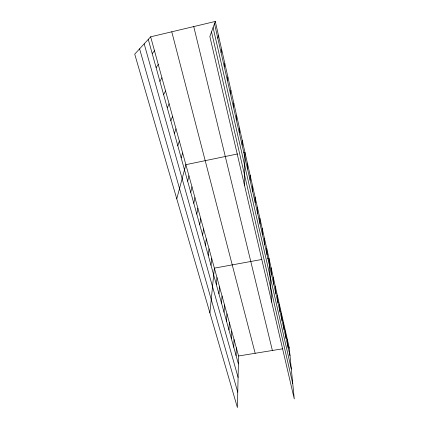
<?xml version="1.0" encoding="UTF-8"?>
<svg xmlns="http://www.w3.org/2000/svg" width="429" height="429" viewBox="0 0 429 429"><rect width="100%" height="100%" fill="white"/><g stroke="black" fill="none" stroke-linecap="round" stroke-linejoin="round"><path stroke-width="0.64" d="M247.549 168.999L247.56 163.846M244.498 185.28L244.97 152.418L243.742 152.676M150.643 36.819L238.572 355.984L237.409 407.55L134.727 54.129L150.643 36.819L215.299 21.45L289.226 347.747L294.273 398.949L209.845 36.503L215.299 21.45M236.095 355.63L236.315 347.801M242.122 145.152L242.256 140.428M233.762 347.227L234.03 339.495M231.392 338.696L231.703 331.059M239.291 132.706L239.489 128.212M228.984 330.024L229.343 322.495M226.539 321.214L226.946 313.792M236.4 120.013L236.663 115.76M224.051 312.264L224.512 304.955M221.525 303.164L222.04 295.972M218.956 293.919L219.525 286.851M233.456 107.068L233.789 103.067M216.345 284.518L216.972 277.579M209.899 312.859L214.377 268.152L261.787 259.475M230.453 93.865L230.861 90.128M210.993 265.245L211.733 258.574M208.247 255.362L209.052 248.831M205.459 245.313L206.322 238.932M227.386 80.395L227.869 76.936M202.617 235.087L203.55 228.861M199.726 224.683L200.729 218.618M224.26 66.651L224.817 63.476M196.788 214.098L197.86 208.199M193.795 203.319L194.938 197.603M190.749 192.353L191.967 186.819M221.069 52.622L221.707 49.748M187.65 181.188L188.942 175.842M176.769 198.831L185.864 164.672L237.575 153.952M217.814 38.304L218.538 35.741M181.183 157.893L182.636 152.955M177.804 145.731L179.349 141.012M174.362 133.339L175.997 128.85M170.855 120.705L172.581 116.452M167.278 107.818L169.101 103.818M163.626 94.68L165.556 90.943M159.904 81.274L161.937 77.81M156.108 67.6L158.247 64.414M152.231 53.641L154.483 50.756M267.632 258.408L268.929 258.167L271.723 302.15M238.572 355.984L282.738 348.798M287.929 347.957L289.226 347.747M139.586 48.847L237.752 392.208M144.176 43.855L238.09 377.397M148.273 39.398L238.39 363.905M171.772 31.794L255.164 353.287M193.752 26.571L272.383 350.482M211.513 31.902L292.766 383.698M213.084 27.558L291.318 368.994M214.489 23.686L289.999 355.603M287.339 339.409L288.084 347.168M285.419 330.941L286.132 338.604M283.472 322.345L284.154 329.901M281.494 313.61L282.143 321.058M279.483 304.735L280.094 312.071M277.44 295.72L278.019 302.938M275.364 286.561L275.906 293.651M273.257 277.252L273.761 284.212M271.112 267.787L271.578 274.619M266.715 248.386L267.095 254.933M264.462 238.444L264.8 244.836M262.173 228.33L262.462 234.566M259.84 218.039L260.087 224.12M257.47 207.577L257.668 213.481M255.057 196.932L255.207 202.66M252.601 186.095L252.697 191.64M250.102 175.07L250.145 180.421"/></g></svg>
